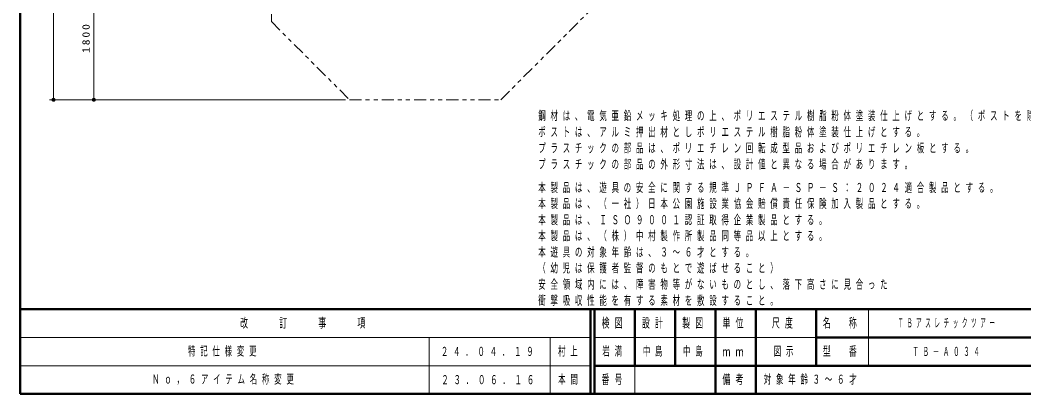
# Model space of a CAD drawing. Units: millimetres on the paper, scale 1:60. Extents: x -385 to 0, y -594 to 267.
# Drawn here: x -385 to -135.9, y 0 to 92.8 of the extents above; entities that cross this region are included whole.
import ezdxf

# ---------------------------------------------------------------- set-up
doc = ezdxf.new("R2010")
doc.units = ezdxf.units.MM
doc.linetypes.add('USER3', pattern=[8, 3, -1, 1, -1, 1, -1])
doc.layers.add('LY_1', color=140, linetype='Continuous', lineweight=50)
doc.styles.add('ＭＳ ゴシック', font='')
doc.styles.get('ＭＳ ゴシック').set_extended_font_data('MS Gothic')

# ---------------------------------------------------------------- blocks, each defined once
blk = doc.blocks.new('filled_dot')
at = {"color": 0, "linetype": 'Continuous', "lineweight": -2, "const_width": 1.25}
blk.add_lwpolyline([(-0.625, 0, 1), (0.625, 0, 1)], format="xyb", close=True, dxfattribs=at)

msp = doc.modelspace()

# ---------------------------------------------------------------- linework, layer by layer
at = {"layer": 'LY_1', "color": 7}
for p, q in [((-385, 267), (-385, 0)), ((-385, 21), (0, 21)), ((-385, 0), (0, 0))]:
    msp.add_line(p, q, dxfattribs=at)
at = {"layer": 'LY_1', "color": 7, "lineweight": 13}
for p, q in [((-376.704, 72.994), (-376.704, 242.845)), ((-366.704, 72.994), (-366.704, 102.994)), ((-304.268, 72.994), (-377.704, 72.994)), ((-174.5, 21), (-174.5, 7)), ((-385, 14), (-243.5, 14)), ((-283.5, 14), (-283.5, 0)), ((-253.5, 14), (-253.5, 0)), ((-242.5, 14), (-187.5, 14)), ((-385, 7), (-243.5, 7)), ((-232.5, 7), (-232.5, 0))]:
    msp.add_line(p, q, dxfattribs=at)
at = {"layer": 'LY_1', "color": 7, "linetype": 'USER3', "lineweight": 13}
for p, q in [((-322.657, 158.228), (-322.657, 92.383)), ((-265.721, 72.994), (-230.138, 108.578)), ((-322.657, 92.383), (-303.268, 72.994)), ((-303.268, 72.994), (-265.721, 72.994))]:
    msp.add_line(p, q, dxfattribs=at)
at = {"layer": 'LY_1'}
for p, q in [((-243.5, 21), (-243.5, 0)), ((-242.5, 21), (-242.5, 0)), ((-232.5, 21), (-232.5, 7)), ((-222.5, 21), (-222.5, 7)), ((-212.5, 21), (-212.5, 0)), ((-202.5, 21), (-202.5, 7)), ((-187.5, 21), (-187.5, 7)), ((-187.5, 14), (-70, 14)), ((-242.5, 7), (0, 7)), ((-202.5, 7), (-202.5, 0))]:
    msp.add_line(p, q, dxfattribs=at)

# ---------------------------------------------------------------- block references
at = {"layer": 'LY_1', "color": 7, "lineweight": 13, "xscale": 0.4, "yscale": 0.4, "rotation": 90}
for p in [(-376.704, 72.994), (-366.704, 72.994)]:
    msp.add_blockref('filled_dot', p, dxfattribs=at)

# ---------------------------------------------------------------- texts
at = {"layer": 'LY_1', "color": 7, "insert": (-367.704, 88.416), "char_height": 1.833, "attachment_point": 8, "rotation": 90, "style": 'ＭＳ ゴシック'}
msp.add_mtext('\\T1.33;\\W1.15;1800', dxfattribs=at)
at = {"layer": 'LY_1', "color": 7, "style": 'ＭＳ ゴシック'}
for s, insert, char_height, attachment_point in [('\\T1.64;\\W0.6;鋼材は、電気亜鉛メッキ処理の上、ポリエステル樹脂粉体塗装仕上げとする。（ポストを除く）', (-256.437, 67.645), 2.199, 7), ('\\T1.64;\\W0.6;ポストは、アルミ押出材としポリエステル樹脂粉体塗装仕上げとする。', (-256.437, 63.645), 2.199, 7), ('\\T1.64;\\W0.6;プラスチックの部品は、ポリエチレン回転成型品およびポリエチレン板とする。', (-256.437, 59.645), 2.199, 7), ('\\T1.64;\\W0.6;プラスチックの部品の外形寸法は、設計値と異なる場合があります。', (-256.437, 55.645), 2.199, 7), ('\\T1.64;\\W0.6;本製品は、遊具の安全に関する規準ＪＰＦＡ－ＳＰ－Ｓ：２０２４適合製品とする。', (-256.437, 49.843), 2.199, 7), ('\\T1.64;\\W0.6;本製品は、（一社）日本公園施設業協会賠償責任保険加入製品とする。', (-256.437, 45.843), 2.199, 7), ('\\T1.64;\\W0.6;本製品は、ＩＳＯ９００１認証取得企業製品とする。', (-256.437, 41.843), 2.199, 7), ('\\T1.64;\\W0.6;本製品は、（株）中村製作所製品同等品以上とする。', (-256.437, 37.843), 2.199, 7), ('\\T1.64;\\W0.6;本遊具の対象年齢は、３～６才とする。', (-256.437, 33.843), 2.199, 7), ('\\T1.64;\\W0.6;（幼児は保護者監督のもとで遊ばせること）', (-256.437, 29.843), 2.199, 7), ('\\T1.64;\\W0.6;安全領域内には、障害物等がないものとし、落下高さに見合った', (-256.437, 25.843), 2.199, 7), ('\\T1.64;\\W0.6;衝撃吸収性能を有する素材を敷設すること。', (-256.437, 21.843), 2.199, 7), ('\\T1.64;\\W0.6;改\u3000\u3000訂\u3000\u3000事\u3000\u3000項', (-314.25, 17.5), 2.346, 5), ('\\T1.64;\\W0.6;検図', (-237.5, 17.5), 2.346, 5), ('\\T1.64;\\W0.6;設計', (-227.5, 17.5), 2.346, 5), ('\\T1.64;\\W0.6;製図', (-217.5, 17.5), 2.346, 5), ('\\T1.64;\\W0.6;単位', (-207.5, 17.5), 2.346, 5), ('\\T1.64;\\W0.6;尺度', (-195.25, 17.5), 2.346, 5), ('\\T1.64;\\W0.6;名\u3000称', (-181, 17.5), 2.346, 5), ('\\T1.64;\\W0.45;ＴＢアスレチックツアー', (-154.75, 17.5), 2.199, 5), ('\\T1.64;\\W0.6;特記仕様変更', (-334.25, 10.5), 2.199, 5), ('\\T1.64;\\W0.6;２４．０４．１９', (-268.5, 10.5), 2.199, 5), ('\\T1.64;\\W0.6;村上', (-248.5, 10.5), 2.199, 5), ('\\T1.64;\\W0.6;岩満', (-237.5, 10.5), 2.199, 5), ('\\T1.64;\\W0.6;中島', (-230.5, 10.5), 2.199, 4), ('\\T1.64;\\W0.6;中島', (-217.5, 10.5), 2.199, 5), ('\\T1.64;\\W0.6;ｍｍ', (-207.5, 10.5), 2.346, 5), ('\\T1.64;\\W0.6;図示', (-198, 10.5), 2.199, 4), ('\\T1.64;\\W0.6;型\u3000番', (-181, 10.5), 2.346, 5), ('\\T1.64;\\W0.5;ＴＢ－Ａ０３４', (-154.75, 10.5), 2.199, 5), ('\\T1.64;\\W0.6;Ｎｏ，６アイテム名称変更', (-352.25, 3.5), 2.199, 4), ('\\T1.64;\\W0.6;本間', (-251.5, 3.5), 2.199, 4), ('\\T1.64;\\W0.6;番号', (-237.5, 3.5), 2.346, 5), ('\\T1.64;\\W0.6;備考', (-207.5, 3.5), 2.346, 5), ('\\T1.64;\\W0.6;対象年齢３～６才', (-200.5, 3.5), 2.199, 4), ('\\T1.64;\\W0.6;２３．０６．１６', (-280.5, 3.5), 2.199, 4)]:
    msp.add_mtext(s, dxfattribs=dict(at, insert=insert, char_height=char_height, attachment_point=attachment_point))

doc.saveas('drawing.dxf')
